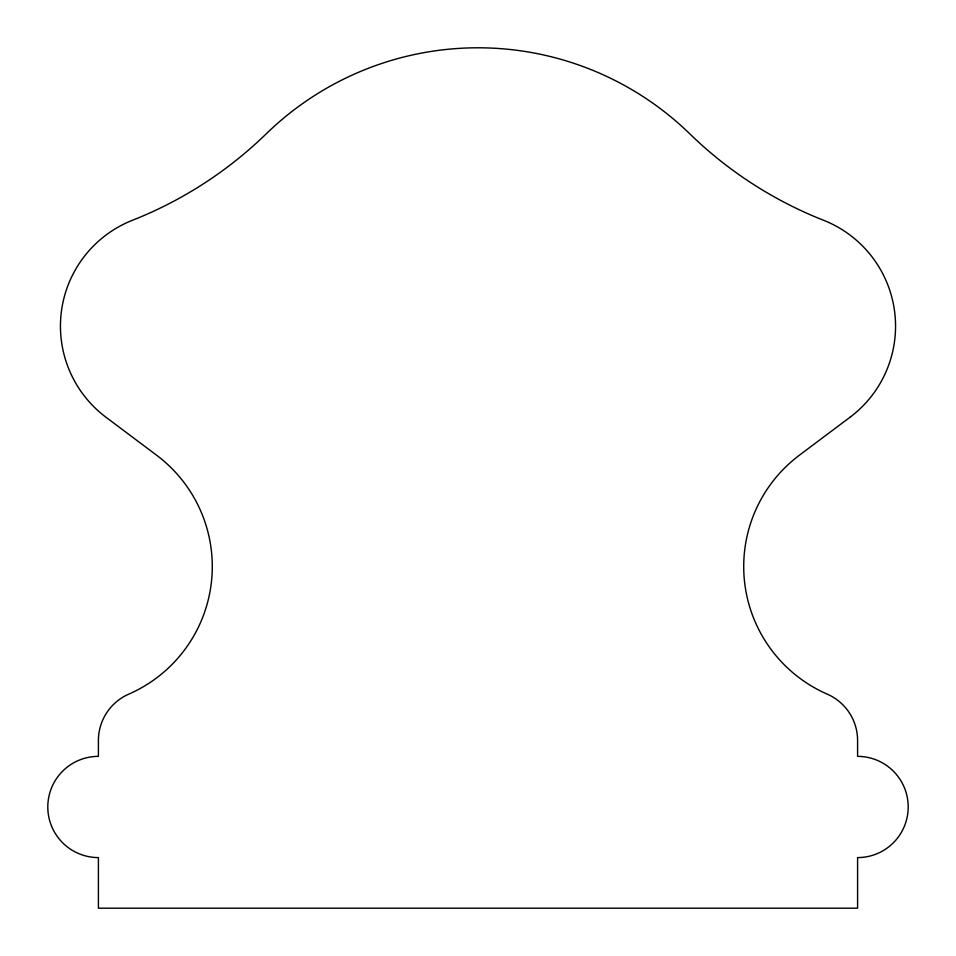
<?xml version="1.0" encoding="UTF-8"?>
<svg xmlns="http://www.w3.org/2000/svg" width="956" height="956" viewBox="0 0 956 956"><rect width="100%" height="100%" fill="white"/><g stroke="black" fill="none" stroke-linecap="round" stroke-linejoin="round"><path stroke-width="1.43" d="M849.992 417.27L799.383 455.223A139.182 139.182 0 0 0 827.227 694.128A50.608 50.608 0 0 1 857.592 740.518L857.592 756.363A50.608 50.608 0 0 1 908.2 806.972A50.608 50.608 0 0 1 857.592 857.592L857.592 908.2L98.408 908.2L98.408 857.592A50.608 50.608 0 0 1 47.8 806.972A50.608 50.608 0 0 1 98.408 756.363L98.408 740.518A50.608 50.608 0 0 1 128.773 694.128A139.182 139.182 0 0 0 156.617 455.223L106.008 417.27A113.872 113.872 0 0 1 132.526 220.239A404.89 404.89 0 0 0 266.234 133.816A303.673 303.673 0 0 1 689.766 133.816A404.89 404.89 0 0 0 823.475 220.239A113.872 113.872 0 0 1 849.992 417.27"/></g></svg>
